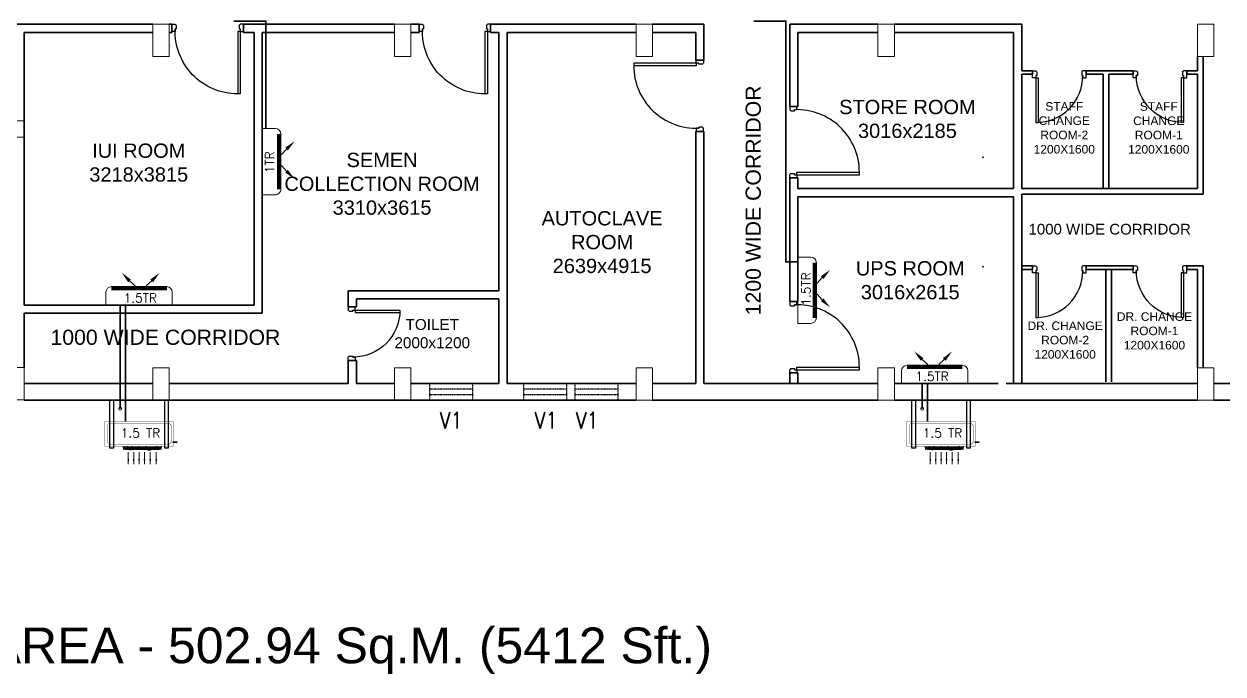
# Model space of a CAD drawing. Extents: x 2982526 to 3135339, y -1389320 to -1338265.
# Drawn here: x 2995342 to 3012115, y -1379204 to -1370105 of the extents above; entities that cross this region are included whole.
import ezdxf
from ezdxf.enums import TextEntityAlignment as Align

# ---------------------------------------------------------------- set-up
doc = ezdxf.new("R2010")
doc.units = 0
doc.header["$MEASUREMENT"] = 0
doc.linetypes.add('1', pattern=[0, 0, 0])
doc.linetypes.add('HIDDEN', pattern=[0.375, 0.25, -0.125])
for name, color, linetype, lineweight in [('Column', 162, 'Continuous', 13), ('HTL-AC UNIT', 5, 'Continuous', 25), ('MEP_HVAC_VRF_COPPER_PIPE', 6, 'Continuous', 9), ('WALL', 7, '1', 35)]:
    doc.layers.add(name, color=color, linetype=linetype, lineweight=lineweight)
for name, color, linetype in [('DOOR', 40, 'Continuous'), ('HVAC_HI-WALL_1.5TR', 5, 'Continuous'), ('HVAC_HI_WALL_1TR', 1, 'Continuous'), ('M HVAC HIGH WALL UNIT', 3, 'Continuous'), ('MEP_HVAC_COPPER_PIPE', 5, 'Continuous'), ('MEP_HVAC_DRAIN_PIPE', 7, 'Continuous'), ('MEP_HVAC_TEXT', 7, 'Continuous'), ('TEXT', 5, '1'), ('V1', 7, 'Continuous')]:
    doc.layers.add(name, color=color, linetype=linetype)
doc.styles.add('ARIAL', font='arial.ttf')
doc.styles.add('ROMANS', font='romans.shx')
doc.styles.add('VERDANA', font='verdana.ttf')
doc.dimstyles.new('AC DIM', dxfattribs={"dimtxt": 200, "dimasz": 200, "dimexe": 0.18, "dimexo": 50, "dimgap": 50, "dimtad": 1, "dimdec": 0, "dimzin": 12, "dimdsep": 46, "dimtxsty": 'ROMANS', "dimcen": 0, "dimclrt": 7, "dimadec": 0, "dimazin": 0, "dimtfac": 1, "dimtdec": 0, "dimtix": 1, "dimtofl": 0, "dimtmove": 0, "dimatfit": 3, "dimfxl": 1, "dimtolj": 1, "dimtzin": 12, "dimarcsym": 0})

# ---------------------------------------------------------------- blocks, each defined once
blk = doc.blocks.new('A$C19B8274B')
at = {"layer": 'DOOR'}
for p, q in [((-45, 925), (-80, 925)), ((-80, 50), (-80, 925)), ((-45, 50), (-45, 925)), ((-45, 50), (-80, 50)), ((-955, -50), (-955, -47.5)), ((-940, -35), (-942.5, -35)), ((-60, -35), (-57.5, -35)), ((-45, -50), (-45, -47.5))]:
    blk.add_line(p, q, dxfattribs=at)
for points in [[(-940, 15), (-955, 15), (-955, 50), (-1000, 50), (-1000, -50), (-955, -50)], [(-940, -35), (-940, 15)], [(-60, 15), (-45, 15), (-45, 50), (0, 50), (0, -50), (-45, -50)], [(-60, -35), (-60, 15)]]:
    blk.add_lwpolyline(points, dxfattribs=at)
at = {"layer": 'DOOR', "color": 145}
blk.add_arc((-80, 50), 875, 90, 182.29244, dxfattribs=at)
at = {"layer": 'DOOR'}
for centre, start, end in [((-955, -35), 270, 0), ((-45, -35), 180, 270)]:
    blk.add_arc(centre, 12.5, start, end, dxfattribs=at)
blk = doc.blocks.new('750')
at = {"layer": 'DOOR'}
for p, q in [((-50, 705), (-47.5, 705)), ((-35, 690), (-35, 692.5)), ((-50, 45), (-47.5, 45)), ((-35, 60), (-35, 57.5)), ((50, 45), (50, 80)), ((50, 80), (675, 80)), ((50, 45), (675, 45)), ((675, 45), (675, 80))]:
    blk.add_line(p, q, dxfattribs=at)
for points in [[(15, 690), (15, 705), (50, 705), (50, 750), (-50, 750), (-50, 705)], [(-35, 690), (15, 690)], [(15, 60), (15, 45), (50, 45), (50, 0), (-50, 0), (-50, 45)], [(-35, 60), (15, 60)]]:
    blk.add_lwpolyline(points, dxfattribs=at)
for centre, start, end in [((-35, 705), 180, 270), ((-35, 45), 90, 180)]:
    blk.add_arc(centre, 12.5, start, end, dxfattribs=at)
at = {"layer": 'DOOR', "color": 145}
blk.add_arc((15, 45), 660, 0, 90, dxfattribs=at)
blk = doc.blocks.new('Q5YYYU')
at = {"layer": 'Column'}
for points in [[(6699.9159, 5260), (6929.9159, 5260), (6929.9159, 4810), (6699.9159, 4810)], [(10081.5826, 5260), (10311.5826, 5260), (10311.5826, 4810), (10081.5826, 4810)], [(13463.2493, 5260), (13693.2493, 5260), (13693.2493, 4810), (13463.2493, 4810)], [(16844.9159, 5260), (17074.9159, 5260), (17074.9159, 4810), (16844.9159, 4810)], [(21314.0776, 5260), (21544.0776, 5260), (21544.0776, 4810), (21314.0776, 4810)], [(4899.9159, 3910), (4899.9159, 3680), (4449.9159, 3680), (4449.9159, 3910)], [(4669.9159, 455), (4899.9159, 455), (4899.9159, 5), (4669.9159, 5)], [(6699.9159, 450), (6929.9159, 450), (6929.9159, 0), (6699.9159, 0)], [(10081.5826, 450), (10311.5826, 450), (10311.5826, 0), (10081.5826, 0)], [(13463.2493, 450), (13693.2493, 450), (13693.2493, 0), (13463.2493, 0)], [(17074.9159, 450), (16844.9159, 450), (16844.9159, 0), (17074.9159, 0)], [(21544.0776, 450), (21314.0776, 450), (21314.0776, 0), (21544.0776, 0)]]:
    blk.add_lwpolyline(points, close=True, dxfattribs=at)
at = {"layer": 'V1', "color": 8, "linetype": 'HIDDEN', "ltscale": 0.5}
for p, q in [((10572.7714, 230), (10572.7714, 0)), ((11172.7714, 230), (10572.7714, 230)), ((11172.7714, 230), (11172.7714, 0)), ((11887.854, 230), (11887.854, 0)), ((12487.854, 230), (11887.854, 230)), ((12487.854, 230), (12487.854, 0)), ((12605.4533, 230), (12605.4533, 0)), ((13205.4533, 230), (12605.4533, 230)), ((13205.4533, 230), (13205.4533, 0)), ((11172.7714, 155), (10572.7714, 155)), ((11172.7714, 75), (10572.7714, 75)), ((12487.854, 155), (11887.854, 155)), ((12487.854, 75), (11887.854, 75)), ((13205.4533, 155), (12605.4533, 155)), ((13205.4533, 75), (12605.4533, 75)), ((11172.7714, 0), (10572.7714, 0)), ((12487.854, 0), (11887.854, 0)), ((13205.4533, 0), (12605.4533, 0))]:
    blk.add_line(p, q, dxfattribs=at)
at = {"layer": 'WALL', "color": 8}
for p, q in [((4899.9159, 5260), (4495, 5260)), ((6699.9159, 5260), (4899.9159, 5260)), ((6967.9159, 5260), (6929.9159, 5260)), ((6967.9159, 5145), (6967.9159, 5260)), ((7967.9159, 5145), (7967.9159, 5260)), ((8900.0876, 5260), (7967.9159, 5260)), ((8900.0876, 5260), (10081.5826, 5260)), ((10311.5826, 5260), (10426.5826, 5260)), ((10426.5826, 5260), (10311.5826, 5260)), ((10426.5826, 5260), (10426.5826, 5145)), ((11426.5826, 5145), (11426.5826, 5260)), ((11450.9159, 5260), (11426.5826, 5260)), ((11656.5826, 5260), (11450.9159, 5260)), ((11806.5826, 5260), (11656.5826, 5260)), ((13463.2493, 5260), (11806.5826, 5260)), ((14410.2493, 5260), (13693.2493, 5260)), ((14410.2493, 5260), (14410.2493, 4760)), ((15610.2493, 5260), (15610.2493, 4110)), ((15610.2493, 5260), (16844.9159, 5260)), ((17074.9159, 5260), (18441.0776, 5260)), ((18441.0776, 5260), (18856.0776, 5260)), ((18856.0776, 5260), (18856.0776, 4610)), ((6699.9159, 5145), (4899.9159, 5145)), ((4899.9159, 5145), (4899.9159, 1415)), ((6967.9159, 5145), (6929.9159, 5145)), ((8117.9159, 5145), (7967.9159, 5145)), ((8117.9159, 5145), (8117.9159, 1330)), ((9015.0876, 5145), (8232.9159, 5145)), ((8232.9159, 5145), (8232.9159, 1215)), ((9015.0876, 5145), (10081.5826, 5145)), ((10426.5826, 5145), (10311.5826, 5145)), ((11426.5826, 5145), (11541.5826, 5145)), ((11541.5826, 5145), (11541.5826, 1530)), ((11656.5826, 5145), (11656.5826, 2665)), ((11806.5826, 5145), (11656.5826, 5145)), ((13463.2493, 5145), (11806.5826, 5145)), ((13693.2493, 5145), (14295.2493, 5145)), ((14295.2493, 5145), (14295.2493, 4760)), ((15725.2493, 5145), (15725.2493, 4110)), ((15725.2493, 5145), (16844.9159, 5145)), ((17074.9159, 5145), (18441.0776, 5145)), ((18441.0776, 5145), (18741.0776, 5145)), ((18741.0776, 5145), (18741.0776, 2960)), ((14295.2493, 4760), (14410.2493, 4760)), ((21314.0776, 4810), (21314.0776, 4610)), ((21394.0776, 4810), (21394.0776, 2880)), ((19006.0776, 4610), (18856.0776, 4610)), ((19006.0776, 4560), (18856.0776, 4560)), ((18856.0776, 4560), (18856.0776, 2960)), ((19006.0776, 4610), (19006.0776, 4560)), ((19756.0776, 4610), (19756.0776, 4560)), ((20414.0776, 4610), (19756.0776, 4610)), ((19994.4968, 4560), (19756.0776, 4560)), ((19994.4968, 4560), (19994.4968, 2960)), ((20414.0776, 4560), (20074.4968, 4560)), ((20074.4968, 4560), (20074.4968, 2960)), ((20414.0776, 4610), (20414.0776, 4560)), ((21164.0776, 4610), (21164.0776, 4560)), ((21314.0776, 4610), (21164.0776, 4610)), ((21314.0776, 4560), (21164.0776, 4560)), ((21314.0776, 4560), (21314.0776, 2960)), ((15725.2493, 4110), (15610.2493, 4110)), ((14295.2493, 3760), (14410.2493, 3760)), ((14295.2493, 3760), (14295.2493, 230)), ((14410.2493, 3760), (14410.2493, 230)), ((15725.2493, 3110), (15610.2493, 3110)), ((15610.2493, 3110), (15610.2493, 1380)), ((15725.2493, 3110), (15725.2493, 2960)), ((15725.2493, 2960), (18741.0776, 2960)), ((21314.0776, 2960), (18856.0776, 2960)), ((21394.0776, 2880), (18856.0776, 2880)), ((18856.0776, 2880), (18856.0776, 230)), ((15725.2493, 2845), (18741.0776, 2845)), ((15725.2493, 2845), (15725.2493, 2745)), ((15725.2493, 2745), (15725.2493, 1380)), ((18741.0776, 2845), (18741.0776, 2745)), ((18741.0776, 2745), (18741.0776, 230)), ((11656.5826, 2665), (11656.5826, 230)), ((18856.0776, 230), (18856.0776, 2630)), ((19006.0776, 1880), (18856.0776, 1880)), ((19006.0776, 1880), (19006.0776, 1830)), ((19756.0776, 1880), (20414.0776, 1880)), ((19756.0776, 1880), (19756.0776, 1830)), ((20414.0776, 1830), (20414.0776, 1880)), ((21164.0776, 1830), (21164.0776, 1880)), ((21394.0776, 1880), (21164.0776, 1880)), ((21394.0776, 1880), (21394.0776, 450)), ((19006.0776, 1830), (18856.0776, 1830)), ((20016.9968, 1830), (19756.0776, 1830)), ((20414.0776, 1830), (20016.9968, 1830)), ((20033.6789, 1830), (20033.6789, 255.5451)), ((20113.6789, 1830), (20113.6789, 255.5451)), ((21314.0776, 1830), (21164.0776, 1830)), ((21314.0776, 1830), (21314.0776, 450)), ((9432.9159, 1530), (11541.5826, 1530)), ((9432.9159, 1530), (9432.9159, 1415)), ((9432.9159, 1520), (9432.9159, 1305)), ((4899.9159, 1415), (4899.9159, 1330)), ((9547.9159, 1415), (11541.5826, 1415)), ((9547.9159, 1305), (9547.9159, 1415)), ((11541.5826, 1415), (11541.5826, 230)), ((15725.2493, 1380), (15610.2493, 1380)), ((8117.9159, 1330), (4899.9159, 1330)), ((4899.9159, 1215), (8232.9159, 1215)), ((4899.9159, 1215), (4899.9159, 455)), ((9432.9159, 1305), (9547.9159, 1305)), ((9432.9159, 555), (9547.9159, 555)), ((9432.9159, 230), (9432.9159, 555)), ((9547.9159, 555), (9547.9159, 230)), ((15725.2493, 380), (15610.2493, 380)), ((15610.2493, 380), (15610.2493, 230)), ((15725.2493, 380), (15725.2493, 230)), ((6699.9159, 230), (4899.9159, 230)), ((8900.0876, 230), (6929.9159, 230)), ((9432.9159, 230), (8900.0876, 230)), ((10081.5826, 230), (9547.9159, 230)), ((11541.5826, 230), (10311.5826, 230)), ((11963.2493, 230), (11656.5826, 230)), ((13463.2493, 230), (11963.2493, 230)), ((14295.2493, 230), (13693.2493, 230)), ((14893.2493, 230), (14410.2493, 230)), ((16844.9159, 230), (14893.2493, 230)), ((18524.9159, 230), (17074.9159, 230)), ((18911.5826, 230), (18639.9159, 230)), ((21314.0776, 230), (18911.5826, 230)), ((22644.0776, 230), (21544.0776, 230)), ((13463.2493, 0), (4899.9159, 0)), ((13463.2493, 0), (6929.9159, 0)), ((16844.9159, 0), (13693.2493, 0)), ((17074.9159, 0), (21314.0776, 0)), ((21544.0776, 0), (25783.2393, 0))]:
    blk.add_line(p, q, dxfattribs=at)
at = {"layer": 'WALL'}
for p in [(18313.353, 3396.6666), (18313.353, 1868.3333)]:
    blk.add_point(p, dxfattribs=at)
at = {"layer": 'DOOR', "linetype": 'Continuous', "xscale": -1, "rotation": 180}
for p in [(7967.9159, 5210), (11426.5826, 5210)]:
    blk.add_blockref('A$C19B8274B', p, dxfattribs=at)
at = {"layer": 'DOOR', "linetype": 'Continuous'}
for p, rotation in [((14352.7493, 4760), 89.99999999999999), ((15660.2493, 3110), 270), ((15660.2493, 380), 270)]:
    blk.add_blockref('A$C19B8274B', p, dxfattribs=dict(at, rotation=rotation))
at = {"layer": 'DOOR', "rotation": 270}
for p in [(19006.0776, 4560), (19006.0776, 1830)]:
    blk.add_blockref('750', p, dxfattribs=at)
at = {"layer": 'DOOR', "xscale": -1}
for p, rotation in [((21164.0776, 4560), 89.99999999999999), ((21164.0776, 1830), 89.99999999999999), ((9482.9159, 1305), 180)]:
    blk.add_blockref('750', p, dxfattribs=dict(at, rotation=rotation))
at = {"layer": 'TEXT', "color": 8, "style": 'ARIAL'}
blk.add_text('1200 WIDE CORRIDOR', height=212.5, rotation=90, dxfattribs=at).set_placement((15269.8101, 2795.1854), align=Align.BOTTOM_CENTER)
for height, p in [(150, (20086.4449, 2272.1372)), (212.5, (6877.5804, 709.1025))]:
    blk.add_text('1000 WIDE CORRIDOR', height=height, dxfattribs=at).set_placement(p, align=Align.BOTTOM_CENTER)
at = {"layer": 'TEXT', "color": 8, "attachment_point": 5, "style": 'ARIAL'}
for s, insert, char_height, width in [('STORE ROOM\\P3016x2185', (17256.8289, 3934.0994), 200, 2061.081547), ('STAFF CHANGE\\PROOM-2\\P1200X1600', (19451.2608, 3810.0058), 120, 1089.045933), ('STAFF CHANGE\\PROOM-1\\P1200X1600', (20773.3357, 3808.3929), 120, 1082.252715), ('IUI ROOM 3218x3815', (6504.1288, 3322.9461), 200, 2091.40159), ('SEMEN COLLECTION ROOM 3310x3615', (9907.9464, 3026.2683), 200, 2732.422793), ('AUTOCLAVE\\PROOM\\P2639x4915', (12986.1403, 2209.985), 200, 1382.810368), ('UPS ROOM\\P3016x2615', (17296.2586, 1676.1598), 200, 2253.017537), ('DR. CHANGE\\PROOM-1\\P1200X1600', (20712.7139, 967.8695), 120, 1786.825377), ('TOILET\\P2000x1200', (10609.7644, 929.5801), 153, 1626.955662), ('DR. CHANGE\\PROOM-2\\P1200X1600', (19463.3012, 838.7682), 120, 1786.825377)]:
    blk.add_mtext(s, dxfattribs=dict(at, insert=insert, char_height=char_height, width=width))
at = {"layer": 'V1', "color": 8, "style": 'ROMANS', "width": 0.85}
for p in [(10874.0096, -399.0218), (12201.9881, -399.0218), (12778.7503, -399.0218)]:
    blk.add_text('V1', height=230, dxfattribs=at).set_placement(p, align=Align.CENTER)
blk = doc.blocks.new('HI WALL SPLIT AC UNIT 1.5TR')
at = {"layer": 'HVAC_HI-WALL_1.5TR', "color": 5, "lineweight": 5}
for p, q in [((1295076, -129963), (1295847, -129963)), ((1294997, -130221), (1294997, -130042)), ((1295926, -130221), (1295926, -130042)), ((1294997, -130221), (1295926, -130221))]:
    blk.add_line(p, q, dxfattribs=at)
at = {"layer": 'HVAC_HI-WALL_1.5TR', "color": 8, "lineweight": 5}
for p, q in [((1295076, -129970), (1295847, -129970)), ((1295076, -129979), (1295847, -129979)), ((1295076, -129988), (1295847, -129988)), ((1295076, -130000), (1295847, -130000)), ((1295076, -130009), (1295847, -130009))]:
    blk.add_line(p, q, dxfattribs=at)
at = {"layer": 'HVAC_HI-WALL_1.5TR', "color": 7, "lineweight": 5}
for p, q in [((1295285, -129882), (1295363, -129952)), ((1295595, -129882), (1295517, -129952))]:
    blk.add_line(p, q, dxfattribs=at)
at = {"layer": 'HVAC_HI-WALL_1.5TR', "color": 5, "lineweight": 5}
for centre, start, end in [((1295076, -130042), 90, 180), ((1295847, -130042), 0, 90)]:
    blk.add_arc(centre, 78.8, start, end, dxfattribs=at)
at = {"layer": 'HVAC_HI-WALL_1.5TR', "color": 7, "lineweight": 5}
for points in [[(1295304, -129864), (1295266, -129901), (1295176, -129769)], [(1295576, -129864), (1295614, -129901), (1295704, -129769)]]:
    blk.add_solid(points, dxfattribs=at)
blk = doc.blocks.new('HI WALL SPLIT AC UNIT 1TR')
at = {"layer": 'M HVAC HIGH WALL UNIT', "color": 1, "lineweight": 5}
for p, q in [((1294404, -128752), (1294404, -129681)), ((1294404, -128752), (1294584, -128752)), ((1294662, -128831), (1294662, -129602)), ((1294404, -129681), (1294584, -129681))]:
    blk.add_line(p, q, dxfattribs=at)
at = {"layer": 'M HVAC HIGH WALL UNIT', "color": 8, "lineweight": 5}
for p, q in [((1294616, -128831), (1294616, -129602)), ((1294625, -128831), (1294625, -129602)), ((1294637, -128831), (1294637, -129602)), ((1294646, -128831), (1294646, -129602)), ((1294655, -128831), (1294655, -129602))]:
    blk.add_line(p, q, dxfattribs=at)
at = {"layer": 'M HVAC HIGH WALL UNIT', "color": 7, "lineweight": 5}
for p, q in [((1294743, -129040), (1294674, -129117)), ((1294743, -129350), (1294674, -129272))]:
    blk.add_line(p, q, dxfattribs=at)
at = {"layer": 'M HVAC HIGH WALL UNIT', "color": 1, "lineweight": 5}
for centre, start, end in [((1294584, -128831), 0, 90), ((1294584, -129602), 270, 0)]:
    blk.add_arc(centre, 78.8, start, end, dxfattribs=at)
at = {"layer": 'M HVAC HIGH WALL UNIT', "color": 7, "lineweight": 5}
for points in [[(1294761, -129059), (1294725, -129021), (1294856, -128931)], [(1294761, -129331), (1294725, -129369), (1294856, -129459)]]:
    blk.add_solid(points, dxfattribs=at)
blk = doc.blocks.new('ODU')
at = {"layer": 'HTL-AC UNIT'}
for p, q in [((3484013, -610684, 0), (3483480, -610684, 0)), ((3484013, -610694, 0), (3483480, -610694, 0)), ((3484013, -610704, 0), (3483480, -610704, 0)), ((3483791, -610669, 0), (3483791, -610719, 0))]:
    blk.add_line(p, q, dxfattribs=at)
at = {"layer": 'HTL-AC UNIT', "elevation": 0}
for points in [[(3483383, -611365), (3483383, -610691), (3483433, -610691), (3483433, -611365), (3483383, -611365)], [(3484149, -611365), (3484149, -610691), (3484199, -610691), (3484199, -611365), (3484149, -611365)]]:
    blk.add_lwpolyline(points, dxfattribs=at)
at = {"layer": 'HTL-AC UNIT', "const_width": 10, "elevation": 0}
blk.add_lwpolyline([(3483475, -610719), (3483475, -610719, -0.414214), (3483525, -610669), (3483968, -610669, -0.414214), (3484018, -610719), (3484018, -610719)], format="xyb", dxfattribs=at)
at = {"layer": 'HTL-AC UNIT', "elevation": 0}
blk.add_lwpolyline([(3483264, -610769), (3483314, -610769), (3483314, -610779), (3483264, -610779)], close=True, dxfattribs=at)
at = {"layer": 'HTL-AC UNIT', "const_width": 5, "elevation": 0}
for points in [[(3483314, -610719), (3484269, -610719), (3484269, -611065), (3483314, -611065)], [(3483368, -610748), (3484215, -610748), (3484240, -610773), (3484240, -611011), (3484215, -611036), (3483368, -611036), (3483343, -611011), (3483343, -610773)]]:
    blk.add_lwpolyline(points, close=True, dxfattribs=at)
at = {"layer": 'HTL-AC UNIT'}
for centre, radius, start, end in [((3483666, -610864, 0), 196, 87.3624, 131.9453), ((3483789, -610737, 0), 96.6, 135.2739, 169.2801), ((3483794, -610737, 0), 96.6, 10.7199, 44.7261), ((3483908, -610719, 0), 50, 0, 90)]:
    blk.add_arc(centre, radius, start, end, dxfattribs=at)
for points in [[(3483551, -610466, 0), (3483551, -610635, 0)], [(3483635, -610466, 0), (3483635, -610635, 0)], [(3483716, -610466, 0), (3483716, -610635, 0)], [(3483791, -610466, 0), (3483791, -610635, 0)], [(3483867, -610466, 0), (3483867, -610635, 0)], [(3483942, -610466, 0), (3483942, -610635, 0)]]:
    blk.add_leader(points, dimstyle='AC DIM', override={"dimasz": 75, "dimtad": 0}, dxfattribs=at)

msp = doc.modelspace()

# ---------------------------------------------------------------- linework, layer by layer
at = {"layer": 'MEP_HVAC_COPPER_PIPE', "linetype": 'ByBlock', "lineweight": 0, "const_width": 25}
for points in [[(2996762.4, -1374039.8), (2996762.4, -1375669.8)], [(3007981.4, -1375139.8), (3007981.4, -1375669.8)]]:
    msp.add_lwpolyline(points, dxfattribs=at)
at = {"layer": 'MEP_HVAC_DRAIN_PIPE', "linetype": 'ByBlock', "lineweight": 0, "const_width": 25}
for points in [[(2996687.4, -1374039.8), (2996687.4, -1375489.8)], [(3007906.4, -1375139.8), (3007906.4, -1375489.8)]]:
    msp.add_lwpolyline(points, dxfattribs=at)
at = {"layer": 'MEP_HVAC_DRAIN_PIPE', "linetype": 'ByBlock', "lineweight": 0}
for centre in [(2996687.4, -1375489.8), (3007906.4, -1375489.8)]:
    msp.add_circle(centre, 20, dxfattribs=at)
at = {"layer": 'MEP_HVAC_VRF_COPPER_PIPE', "lineweight": 0, "const_width": 25, "elevation": 0}
for points in [[(2998276.3, -1370067.5), (2998726.3, -1370067.5), (2998726.3, -1371567.8)], [(3005550.7, -1370067.5), (3006000.7, -1370067.5), (3006000.7, -1373435.2), (3006168.6, -1373435.2)]]:
    msp.add_lwpolyline(points, dxfattribs=at)

# ---------------------------------------------------------------- block references
at = {"layer": 'HTL-AC UNIT', "linetype": 'ByBlock', "lineweight": 0, "rotation": 180}
for p in [(6480743.6, -1986734.4, 0), (6491962.6, -1986734.4, 0)]:
    msp.add_blockref('ODU', p, dxfattribs=at)
at = {"layer": 'HVAC_HI-WALL_1.5TR', "lineweight": 0, "rotation": 270}
msp.add_blockref('HI WALL SPLIT AC UNIT 1.5TR', (3136389.4, -78370.6), dxfattribs=at)
at = {"layer": 'HVAC_HI-WALL_1.5TR', "lineweight": 0, "xscale": -1}
msp.add_blockref('HI WALL SPLIT AC UNIT 1.5TR', (4292414, -1243819), dxfattribs=at)
at = {"layer": 'HVAC_HI-WALL_1.5TR', "lineweight": 0}
msp.add_blockref('HI WALL SPLIT AC UNIT 1.5TR', (1712621, -1244919), dxfattribs=at)
at = {"layer": 'HVAC_HI_WALL_1TR', "lineweight": 0, "rotation": 359.9935877759083}
msp.add_blockref('HI WALL SPLIT AC UNIT 1TR', (1704286.4, -1242671), dxfattribs=at)
at = {"layer": 'WALL', "color": 240, "lineweight": 0, "true_color": 0xed1f24}
msp.add_blockref('Q5YYYU', (2990443.3, -1375369.8), dxfattribs=at)

# ---------------------------------------------------------------- texts
at = {"layer": 'MEP_HVAC_TEXT', "color": 0, "lineweight": 0, "char_height": 125, "attachment_point": 3, "style": 'VERDANA'}
for s, insert, rotation in [('{\\Fromans|c0;\\C256;1TR}', (2998714.8, -1371889.3), 89.99312), ('{\\Fromans|c0;\\C256;1.5TR}', (3006220.5, -1373582.7), 89.99312), ('{\\Fromans|c0;\\C256;1.5TR}', (2997201.8, -1373878.8), 359.99312), ('{\\Fromans|c0;\\C256;1.5TR}', (3008278.4, -1374976.2), 359.99312), ('{\\Fromans|c0;\\C256;1.5 TR}', (2997247.3, -1375767.6, 101230.8), 359.99312), ('{\\Fromans|c0;\\C256;1.5 TR}', (3008466.3, -1375767.6, 101230.8), 359.99312)]:
    msp.add_mtext_dynamic_manual_height_columns(s, width=1718.699, gutter_width=750, heights=[0], dxfattribs=dict(at, insert=insert, rotation=rotation))
at = {"layer": 'TEXT', "color": 8, "lineweight": 0, "insert": (2998561.8, -1378878.6), "char_height": 500, "width": 16142.689, "attachment_point": 5, "style": 'ARIAL'}
msp.add_mtext('PLINTH AREA - 502.94 Sq.M. (5412 Sft.)', dxfattribs=at)

doc.saveas('drawing.dxf')
